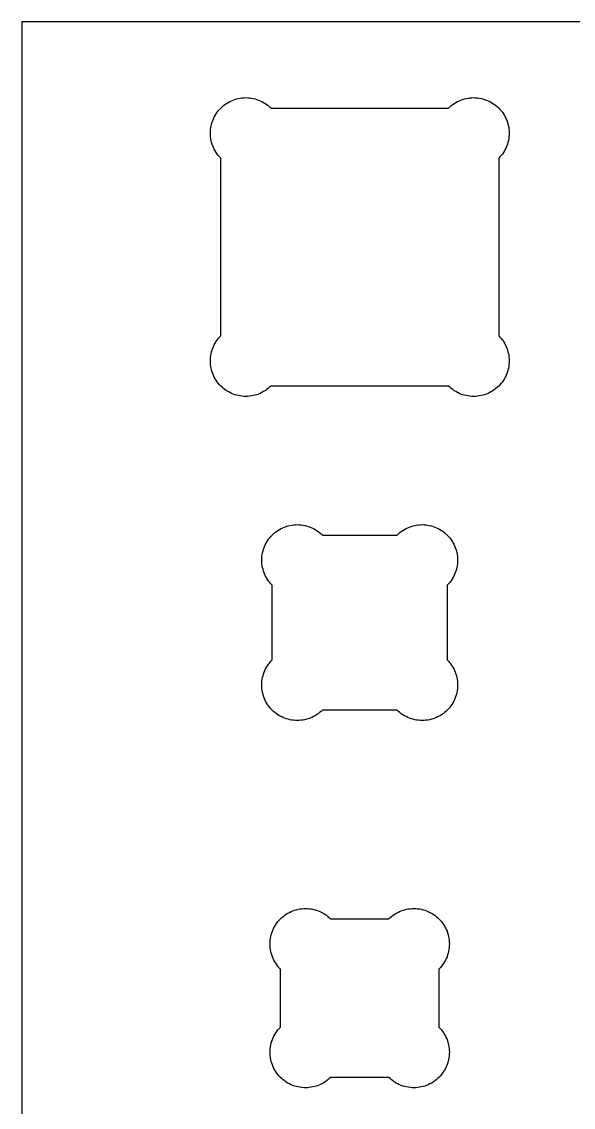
# Model space of a CAD drawing. Header units: metres. Extents: x 0 to 406, y 0 to 165.
# Drawn here: x 0 to 46.6, y 73.3 to 165.1 of the extents above; entities that cross this region are included whole.
import ezdxf

# ---------------------------------------------------------------- set-up
doc = ezdxf.new("R2010")
doc.units = ezdxf.units.M

msp = doc.modelspace()

# ---------------------------------------------------------------- linework, layer by layer
for p, q in [((406.4, 165.1), (0, 165.1)), ((0, 165.1), (0, 0)), ((16.825, 157.8), (16.9389, 157.908)), ((16.9389, 157.908), (17.0584, 158.01)), ((17.0584, 158.01), (17.183, 158.106)), ((17.183, 158.106), (17.3124, 158.195)), ((17.3124, 158.195), (17.4463, 158.277)), ((17.4463, 158.277), (17.5843, 158.352)), ((17.5843, 158.352), (17.7261, 158.419)), ((17.7261, 158.419), (17.8712, 158.479)), ((17.8712, 158.479), (18.0193, 158.532)), ((18.0193, 158.532), (18.1699, 158.576)), ((18.1699, 158.576), (18.3226, 158.613)), ((18.3226, 158.613), (18.477, 158.642)), ((18.477, 158.642), (18.6327, 158.662)), ((18.6327, 158.662), (18.7893, 158.675)), ((18.7893, 158.675), (18.9463, 158.679)), ((18.9463, 158.679), (19.1033, 158.675)), ((19.1033, 158.675), (19.2599, 158.662)), ((19.2599, 158.662), (19.4156, 158.642)), ((19.4156, 158.642), (19.5701, 158.613)), ((19.5701, 158.613), (19.7228, 158.576)), ((19.7228, 158.576), (19.8734, 158.532)), ((19.8734, 158.532), (20.0214, 158.479)), ((20.0214, 158.479), (20.1665, 158.419)), ((20.1665, 158.419), (20.3083, 158.352)), ((20.3083, 158.352), (20.4463, 158.277)), ((20.4463, 158.277), (20.5802, 158.195)), ((20.5802, 158.195), (20.7097, 158.106)), ((20.7097, 158.106), (20.8343, 158.01)), ((20.8343, 158.01), (20.9537, 157.908)), ((20.9537, 157.908), (21.0676, 157.8)), ((36.0824, 157.8), (36.1963, 157.908)), ((36.1963, 157.908), (36.3157, 158.01)), ((36.3157, 158.01), (36.4403, 158.106)), ((36.4403, 158.106), (36.5698, 158.195)), ((36.5698, 158.195), (36.7037, 158.277)), ((36.7037, 158.277), (36.8417, 158.352)), ((36.8417, 158.352), (36.9835, 158.419)), ((36.9835, 158.419), (37.1286, 158.479)), ((37.1286, 158.479), (37.2766, 158.532)), ((37.2766, 158.532), (37.4272, 158.576)), ((37.4272, 158.576), (37.5799, 158.613)), ((37.5799, 158.613), (37.7344, 158.642)), ((37.7344, 158.642), (37.8901, 158.662)), ((37.8901, 158.662), (38.0467, 158.675)), ((38.0467, 158.675), (38.2037, 158.679)), ((38.2037, 158.679), (38.3607, 158.675)), ((38.3607, 158.675), (38.5173, 158.662)), ((38.5173, 158.662), (38.673, 158.642)), ((38.673, 158.642), (38.8274, 158.613)), ((38.8274, 158.613), (38.9801, 158.576)), ((38.9801, 158.576), (39.1307, 158.532)), ((39.1307, 158.532), (39.2788, 158.479)), ((39.2788, 158.479), (39.4239, 158.419)), ((39.4239, 158.419), (39.5657, 158.352)), ((39.5657, 158.352), (39.7037, 158.277)), ((39.7037, 158.277), (39.8376, 158.195)), ((39.8376, 158.195), (39.967, 158.106)), ((39.967, 158.106), (40.0916, 158.01)), ((40.0916, 158.01), (40.2111, 157.908)), ((40.2111, 157.908), (40.325, 157.8)), ((16.2057, 156.899), (16.2733, 157.041)), ((16.2733, 157.041), (16.3482, 157.179)), ((16.3482, 157.179), (16.4303, 157.313)), ((16.4303, 157.313), (16.5193, 157.442)), ((16.5193, 157.442), (16.6149, 157.567)), ((16.6149, 157.567), (16.7169, 157.686)), ((16.7169, 157.686), (16.825, 157.8)), ((16.825, 157.8), (16.825, 157.8)), ((16.825, 157.8), (16.825, 157.8)), ((21.0676, 157.8), (36.0824, 157.8)), ((40.325, 157.8), (40.325, 157.8)), ((40.325, 157.8), (40.325, 157.8)), ((40.325, 157.8), (40.4331, 157.686)), ((40.4331, 157.686), (40.5351, 157.567)), ((40.5351, 157.567), (40.6307, 157.442)), ((40.6307, 157.442), (40.7197, 157.313)), ((40.7197, 157.313), (40.8018, 157.179)), ((40.8018, 157.179), (40.8767, 157.041)), ((40.8767, 157.041), (40.9443, 156.899)), ((15.9628, 155.992), (15.9833, 156.148)), ((15.9833, 156.148), (16.0119, 156.302)), ((16.0119, 156.302), (16.0485, 156.455)), ((16.0485, 156.455), (16.0932, 156.606)), ((16.0932, 156.606), (16.1456, 156.754)), ((16.1456, 156.754), (16.2057, 156.899)), ((40.9443, 156.899), (41.0044, 156.754)), ((41.0044, 156.754), (41.0568, 156.606)), ((41.0568, 156.606), (41.1015, 156.455)), ((41.1015, 156.455), (41.1381, 156.302)), ((41.1381, 156.302), (41.1667, 156.148)), ((41.1667, 156.148), (41.1872, 155.992)), ((15.9463, 155.679), (15.9504, 155.836)), ((15.9504, 155.522), (15.9463, 155.679)), ((15.9504, 155.836), (15.9628, 155.992)), ((15.9628, 155.365), (15.9504, 155.522)), ((15.9833, 155.209), (15.9628, 155.365)), ((16.0119, 155.055), (15.9833, 155.209)), ((41.1667, 155.209), (41.1381, 155.055)), ((41.1872, 155.365), (41.1667, 155.209)), ((41.1872, 155.992), (41.1996, 155.836)), ((41.1996, 155.522), (41.1872, 155.365)), ((41.1996, 155.836), (41.2037, 155.679)), ((41.2037, 155.679), (41.1996, 155.522)), ((16.0485, 154.902), (16.0119, 155.055)), ((16.0932, 154.752), (16.0485, 154.902)), ((16.1456, 154.604), (16.0932, 154.752)), ((16.2057, 154.458), (16.1456, 154.604)), ((16.2733, 154.317), (16.2057, 154.458)), ((16.3482, 154.179), (16.2733, 154.317)), ((40.8767, 154.317), (40.8018, 154.179)), ((40.9443, 154.458), (40.8767, 154.317)), ((41.0044, 154.604), (40.9443, 154.458)), ((41.0568, 154.752), (41.0044, 154.604)), ((41.1015, 154.902), (41.0568, 154.752)), ((41.1381, 155.055), (41.1015, 154.902)), ((16.4303, 154.045), (16.3482, 154.179)), ((16.5193, 153.915), (16.4303, 154.045)), ((16.6149, 153.791), (16.5193, 153.915)), ((16.7169, 153.671), (16.6149, 153.791)), ((16.825, 153.557), (16.7169, 153.671)), ((16.825, 138.543), (16.825, 153.557)), ((40.4331, 153.671), (40.325, 153.557)), ((40.325, 153.557), (40.325, 138.543)), ((40.5351, 153.791), (40.4331, 153.671)), ((40.6307, 153.915), (40.5351, 153.791)), ((40.7197, 154.045), (40.6307, 153.915)), ((40.8018, 154.179), (40.7197, 154.045)), ((16.2057, 137.642), (16.2733, 137.783)), ((16.2733, 137.783), (16.3482, 137.921)), ((16.3482, 137.921), (16.4303, 138.055)), ((16.4303, 138.055), (16.5193, 138.185)), ((16.5193, 138.185), (16.6149, 138.309)), ((16.6149, 138.309), (16.7169, 138.429)), ((16.7169, 138.429), (16.825, 138.543)), ((40.325, 138.543), (40.4331, 138.429)), ((40.4331, 138.429), (40.5351, 138.309)), ((40.5351, 138.309), (40.6307, 138.185)), ((40.6307, 138.185), (40.7197, 138.055)), ((40.7197, 138.055), (40.8018, 137.921)), ((40.8018, 137.921), (40.8767, 137.783)), ((40.8767, 137.783), (40.9443, 137.642)), ((15.9628, 136.735), (15.9833, 136.891)), ((15.9833, 136.891), (16.0119, 137.045)), ((16.0119, 137.045), (16.0485, 137.198)), ((16.0485, 137.198), (16.0932, 137.348)), ((16.0932, 137.348), (16.1456, 137.496)), ((16.1456, 137.496), (16.2057, 137.642)), ((40.9443, 137.642), (41.0044, 137.496)), ((41.0044, 137.496), (41.0568, 137.348)), ((41.0568, 137.348), (41.1015, 137.198)), ((41.1015, 137.198), (41.1381, 137.045)), ((41.1381, 137.045), (41.1667, 136.891)), ((41.1667, 136.891), (41.1872, 136.735)), ((15.9463, 136.421), (15.9504, 136.578)), ((15.9504, 136.264), (15.9463, 136.421)), ((15.9504, 136.578), (15.9628, 136.735)), ((15.9628, 136.108), (15.9504, 136.264)), ((15.9833, 135.952), (15.9628, 136.108)), ((16.0119, 135.798), (15.9833, 135.952)), ((41.1667, 135.952), (41.1381, 135.798)), ((41.1872, 136.108), (41.1667, 135.952)), ((41.1872, 136.735), (41.1996, 136.578)), ((41.1996, 136.264), (41.1872, 136.108)), ((41.1996, 136.578), (41.2037, 136.421)), ((41.2037, 136.421), (41.1996, 136.264)), ((16.0485, 135.645), (16.0119, 135.798)), ((16.0932, 135.494), (16.0485, 135.645)), ((16.1456, 135.346), (16.0932, 135.494)), ((16.2057, 135.201), (16.1456, 135.346)), ((16.2733, 135.059), (16.2057, 135.201)), ((16.3482, 134.921), (16.2733, 135.059)), ((16.4303, 134.787), (16.3482, 134.921)), ((40.8018, 134.921), (40.7197, 134.787)), ((40.8767, 135.059), (40.8018, 134.921)), ((40.9443, 135.201), (40.8767, 135.059)), ((41.0044, 135.346), (40.9443, 135.201)), ((41.0568, 135.494), (41.0044, 135.346)), ((41.1015, 135.645), (41.0568, 135.494)), ((41.1381, 135.798), (41.1015, 135.645)), ((16.5193, 134.658), (16.4303, 134.787)), ((16.6149, 134.533), (16.5193, 134.658)), ((16.7169, 134.414), (16.6149, 134.533)), ((16.825, 134.3), (16.7169, 134.414)), ((16.9389, 134.192), (16.825, 134.3)), ((16.825, 134.3), (16.825, 134.3)), ((16.825, 134.3), (16.825, 134.3)), ((17.0584, 134.09), (16.9389, 134.192)), ((17.183, 133.994), (17.0584, 134.09)), ((20.8343, 134.09), (20.7097, 133.994)), ((20.9537, 134.192), (20.8343, 134.09)), ((21.0676, 134.3), (20.9537, 134.192)), ((36.0824, 134.3), (21.0676, 134.3)), ((36.1963, 134.192), (36.0824, 134.3)), ((36.3157, 134.09), (36.1963, 134.192)), ((36.4403, 133.994), (36.3157, 134.09)), ((40.0916, 134.09), (39.967, 133.994)), ((40.2111, 134.192), (40.0916, 134.09)), ((40.325, 134.3), (40.2111, 134.192)), ((40.4331, 134.414), (40.325, 134.3)), ((40.325, 134.3), (40.325, 134.3)), ((40.325, 134.3), (40.325, 134.3)), ((40.5351, 134.533), (40.4331, 134.414)), ((40.6307, 134.658), (40.5351, 134.533)), ((40.7197, 134.787), (40.6307, 134.658)), ((17.3124, 133.905), (17.183, 133.994)), ((17.4463, 133.823), (17.3124, 133.905)), ((17.5843, 133.748), (17.4463, 133.823)), ((17.7261, 133.681), (17.5843, 133.748)), ((17.8712, 133.621), (17.7261, 133.681)), ((18.0193, 133.568), (17.8712, 133.621)), ((18.1699, 133.524), (18.0193, 133.568)), ((18.3226, 133.487), (18.1699, 133.524)), ((18.477, 133.458), (18.3226, 133.487)), ((18.6327, 133.438), (18.477, 133.458)), ((18.7893, 133.425), (18.6327, 133.438)), ((18.9463, 133.421), (18.7893, 133.425)), ((19.1033, 133.425), (18.9463, 133.421)), ((19.2599, 133.438), (19.1033, 133.425)), ((19.4156, 133.458), (19.2599, 133.438)), ((19.5701, 133.487), (19.4156, 133.458)), ((19.7228, 133.524), (19.5701, 133.487)), ((19.8734, 133.568), (19.7228, 133.524)), ((20.0214, 133.621), (19.8734, 133.568)), ((20.1665, 133.681), (20.0214, 133.621)), ((20.3083, 133.748), (20.1665, 133.681)), ((20.4463, 133.823), (20.3083, 133.748)), ((20.5802, 133.905), (20.4463, 133.823)), ((20.7097, 133.994), (20.5802, 133.905)), ((36.5698, 133.905), (36.4403, 133.994)), ((36.7037, 133.823), (36.5698, 133.905)), ((36.8417, 133.748), (36.7037, 133.823)), ((36.9835, 133.681), (36.8417, 133.748)), ((37.1286, 133.621), (36.9835, 133.681)), ((37.2766, 133.568), (37.1286, 133.621)), ((37.4272, 133.524), (37.2766, 133.568)), ((37.5799, 133.487), (37.4272, 133.524)), ((37.7344, 133.458), (37.5799, 133.487)), ((37.8901, 133.438), (37.7344, 133.458)), ((38.0467, 133.425), (37.8901, 133.438)), ((38.2037, 133.421), (38.0467, 133.425)), ((38.3607, 133.425), (38.2037, 133.421)), ((38.5173, 133.438), (38.3607, 133.425)), ((38.673, 133.458), (38.5173, 133.438)), ((38.8274, 133.487), (38.673, 133.458)), ((38.9801, 133.524), (38.8274, 133.487)), ((39.1307, 133.568), (38.9801, 133.524)), ((39.2788, 133.621), (39.1307, 133.568)), ((39.4239, 133.681), (39.2788, 133.621)), ((39.5657, 133.748), (39.4239, 133.681)), ((39.7037, 133.823), (39.5657, 133.748)), ((39.8376, 133.905), (39.7037, 133.823)), ((39.967, 133.994), (39.8376, 133.905)), ((21.533, 122.006), (21.6624, 122.095)), ((21.6624, 122.095), (21.7963, 122.177)), ((21.7963, 122.177), (21.9343, 122.252)), ((21.9343, 122.252), (22.0761, 122.319)), ((22.0761, 122.319), (22.2212, 122.379)), ((22.2212, 122.379), (22.3693, 122.432)), ((22.3693, 122.432), (22.5199, 122.476)), ((22.5199, 122.476), (22.6726, 122.513)), ((22.6726, 122.513), (22.827, 122.542)), ((22.827, 122.542), (22.9827, 122.562)), ((22.9827, 122.562), (23.1393, 122.575)), ((23.1393, 122.575), (23.2963, 122.579)), ((23.2963, 122.579), (23.4533, 122.575)), ((23.4533, 122.575), (23.6099, 122.562)), ((23.6099, 122.562), (23.7656, 122.542)), ((23.7656, 122.542), (23.9201, 122.513)), ((23.9201, 122.513), (24.0728, 122.476)), ((24.0728, 122.476), (24.2234, 122.432)), ((24.2234, 122.432), (24.3714, 122.379)), ((24.3714, 122.379), (24.5165, 122.319)), ((24.5165, 122.319), (24.6583, 122.252)), ((24.6583, 122.252), (24.7963, 122.177)), ((24.7963, 122.177), (24.9302, 122.095)), ((24.9302, 122.095), (25.0597, 122.006)), ((32.0903, 122.006), (32.2198, 122.095)), ((32.2198, 122.095), (32.3537, 122.177)), ((32.3537, 122.177), (32.4917, 122.252)), ((32.4917, 122.252), (32.6335, 122.319)), ((32.6335, 122.319), (32.7786, 122.379)), ((32.7786, 122.379), (32.9266, 122.432)), ((32.9266, 122.432), (33.0772, 122.476)), ((33.0772, 122.476), (33.2299, 122.513)), ((33.2299, 122.513), (33.3844, 122.542)), ((33.3844, 122.542), (33.5401, 122.562)), ((33.5401, 122.562), (33.6967, 122.575)), ((33.6967, 122.575), (33.8537, 122.579)), ((33.8537, 122.579), (34.0107, 122.575)), ((34.0107, 122.575), (34.1673, 122.562)), ((34.1673, 122.562), (34.323, 122.542)), ((34.323, 122.542), (34.4774, 122.513)), ((34.4774, 122.513), (34.6301, 122.476)), ((34.6301, 122.476), (34.7807, 122.432)), ((34.7807, 122.432), (34.9288, 122.379)), ((34.9288, 122.379), (35.0739, 122.319)), ((35.0739, 122.319), (35.2157, 122.252)), ((35.2157, 122.252), (35.3537, 122.177)), ((35.3537, 122.177), (35.4876, 122.095)), ((35.4876, 122.095), (35.617, 122.006)), ((20.6982, 121.079), (20.7803, 121.213)), ((20.7803, 121.213), (20.8693, 121.342)), ((20.8693, 121.342), (20.9649, 121.467)), ((20.9649, 121.467), (21.0669, 121.586)), ((21.0669, 121.586), (21.175, 121.7)), ((21.175, 121.7), (21.2889, 121.808)), ((21.2889, 121.808), (21.4084, 121.91)), ((21.4084, 121.91), (21.533, 122.006)), ((25.0597, 122.006), (25.1843, 121.91)), ((25.1843, 121.91), (25.3037, 121.808)), ((25.3037, 121.808), (25.4176, 121.7)), ((25.4176, 121.7), (31.7324, 121.7)), ((31.7324, 121.7), (31.8463, 121.808)), ((31.8463, 121.808), (31.9657, 121.91)), ((31.9657, 121.91), (32.0903, 122.006)), ((35.617, 122.006), (35.7416, 121.91)), ((35.7416, 121.91), (35.8611, 121.808)), ((35.8611, 121.808), (35.975, 121.7)), ((35.975, 121.7), (36.0831, 121.586)), ((36.0831, 121.586), (36.1851, 121.467)), ((36.1851, 121.467), (36.2807, 121.342)), ((36.2807, 121.342), (36.3697, 121.213)), ((36.3697, 121.213), (36.4518, 121.079)), ((20.3619, 120.202), (20.3985, 120.355)), ((20.3985, 120.355), (20.4432, 120.506)), ((20.4432, 120.506), (20.4956, 120.654)), ((20.4956, 120.654), (20.5557, 120.799)), ((20.5557, 120.799), (20.6233, 120.941)), ((20.6233, 120.941), (20.6982, 121.079)), ((36.4518, 121.079), (36.5267, 120.941)), ((36.5267, 120.941), (36.5943, 120.799)), ((36.5943, 120.799), (36.6544, 120.654)), ((36.6544, 120.654), (36.7068, 120.506)), ((36.7068, 120.506), (36.7515, 120.355)), ((36.7515, 120.355), (36.7881, 120.202)), ((20.2963, 119.579), (20.3004, 119.736)), ((20.3004, 119.422), (20.2963, 119.579)), ((20.3004, 119.736), (20.3128, 119.892)), ((20.3128, 119.265), (20.3004, 119.422)), ((20.3128, 119.892), (20.3333, 120.048)), ((20.3333, 120.048), (20.3619, 120.202)), ((36.7881, 120.202), (36.8167, 120.048)), ((36.8167, 120.048), (36.8372, 119.892)), ((36.8372, 119.892), (36.8496, 119.736)), ((36.8496, 119.422), (36.8372, 119.265)), ((36.8496, 119.736), (36.8537, 119.579)), ((36.8537, 119.579), (36.8496, 119.422)), ((20.3333, 119.109), (20.3128, 119.265)), ((20.3619, 118.955), (20.3333, 119.109)), ((20.3985, 118.802), (20.3619, 118.955)), ((20.4432, 118.652), (20.3985, 118.802)), ((20.4956, 118.504), (20.4432, 118.652)), ((20.5557, 118.358), (20.4956, 118.504)), ((36.6544, 118.504), (36.5943, 118.358)), ((36.7068, 118.652), (36.6544, 118.504)), ((36.7515, 118.802), (36.7068, 118.652)), ((36.7881, 118.955), (36.7515, 118.802)), ((36.8167, 119.109), (36.7881, 118.955)), ((36.8372, 119.265), (36.8167, 119.109)), ((20.6233, 118.217), (20.5557, 118.358)), ((20.6982, 118.079), (20.6233, 118.217)), ((20.7803, 117.945), (20.6982, 118.079)), ((20.8693, 117.815), (20.7803, 117.945)), ((20.9649, 117.691), (20.8693, 117.815)), ((21.0669, 117.571), (20.9649, 117.691)), ((21.175, 117.457), (21.0669, 117.571)), ((36.0831, 117.571), (35.975, 117.457)), ((36.1851, 117.691), (36.0831, 117.571)), ((36.2807, 117.815), (36.1851, 117.691)), ((36.3697, 117.945), (36.2807, 117.815)), ((36.4518, 118.079), (36.3697, 117.945)), ((36.5267, 118.217), (36.4518, 118.079)), ((36.5943, 118.358), (36.5267, 118.217)), ((21.175, 111.143), (21.175, 117.457)), ((35.975, 117.457), (35.975, 111.143)), ((21.0669, 111.029), (21.175, 111.143)), ((35.975, 111.143), (36.0831, 111.029)), ((20.4956, 110.096), (20.5557, 110.242)), ((20.5557, 110.242), (20.6233, 110.383)), ((20.6233, 110.383), (20.6982, 110.521)), ((20.6982, 110.521), (20.7803, 110.655)), ((20.7803, 110.655), (20.8693, 110.785)), ((20.8693, 110.785), (20.9649, 110.909)), ((20.9649, 110.909), (21.0669, 111.029)), ((36.0831, 111.029), (36.1851, 110.909)), ((36.1851, 110.909), (36.2807, 110.785)), ((36.2807, 110.785), (36.3697, 110.655)), ((36.3697, 110.655), (36.4518, 110.521)), ((36.4518, 110.521), (36.5267, 110.383)), ((36.5267, 110.383), (36.5943, 110.242)), ((36.5943, 110.242), (36.6544, 110.096)), ((20.3004, 109.178), (20.3128, 109.335)), ((20.3128, 109.335), (20.3333, 109.491)), ((20.3333, 109.491), (20.3619, 109.645)), ((20.3619, 109.645), (20.3985, 109.798)), ((20.3985, 109.798), (20.4432, 109.948)), ((20.4432, 109.948), (20.4956, 110.096)), ((36.6544, 110.096), (36.7068, 109.948)), ((36.7068, 109.948), (36.7515, 109.798)), ((36.7515, 109.798), (36.7881, 109.645)), ((36.7881, 109.645), (36.8167, 109.491)), ((36.8167, 109.491), (36.8372, 109.335)), ((36.8372, 109.335), (36.8496, 109.178)), ((20.2963, 109.021), (20.3004, 109.178)), ((20.3004, 108.864), (20.2963, 109.021)), ((20.3128, 108.708), (20.3004, 108.864)), ((20.3333, 108.552), (20.3128, 108.708)), ((20.3619, 108.398), (20.3333, 108.552)), ((20.3985, 108.245), (20.3619, 108.398)), ((36.7881, 108.398), (36.7515, 108.245)), ((36.8167, 108.552), (36.7881, 108.398)), ((36.8372, 108.708), (36.8167, 108.552)), ((36.8496, 108.864), (36.8372, 108.708)), ((36.8496, 109.178), (36.8537, 109.021)), ((36.8537, 109.021), (36.8496, 108.864)), ((20.4432, 108.094), (20.3985, 108.245)), ((20.4956, 107.946), (20.4432, 108.094)), ((20.5557, 107.801), (20.4956, 107.946)), ((20.6233, 107.659), (20.5557, 107.801)), ((20.6982, 107.521), (20.6233, 107.659)), ((20.7803, 107.387), (20.6982, 107.521)), ((20.8693, 107.258), (20.7803, 107.387)), ((36.3697, 107.387), (36.2807, 107.258)), ((36.4518, 107.521), (36.3697, 107.387)), ((36.5267, 107.659), (36.4518, 107.521)), ((36.5943, 107.801), (36.5267, 107.659)), ((36.6544, 107.946), (36.5943, 107.801)), ((36.7068, 108.094), (36.6544, 107.946)), ((36.7515, 108.245), (36.7068, 108.094)), ((20.9649, 107.133), (20.8693, 107.258)), ((21.0669, 107.014), (20.9649, 107.133)), ((21.175, 106.9), (21.0669, 107.014)), ((21.2889, 106.792), (21.175, 106.9)), ((21.4084, 106.69), (21.2889, 106.792)), ((21.533, 106.594), (21.4084, 106.69)), ((21.6624, 106.505), (21.533, 106.594)), ((21.7963, 106.423), (21.6624, 106.505)), ((24.9302, 106.505), (24.7963, 106.423)), ((25.0597, 106.594), (24.9302, 106.505)), ((25.1843, 106.69), (25.0597, 106.594)), ((25.3037, 106.792), (25.1843, 106.69)), ((25.4176, 106.9), (25.3037, 106.792)), ((31.7324, 106.9), (25.4176, 106.9)), ((31.8463, 106.792), (31.7324, 106.9)), ((31.9657, 106.69), (31.8463, 106.792)), ((32.0903, 106.594), (31.9657, 106.69)), ((32.2198, 106.505), (32.0903, 106.594)), ((32.3537, 106.423), (32.2198, 106.505)), ((35.4876, 106.505), (35.3537, 106.423)), ((35.617, 106.594), (35.4876, 106.505)), ((35.7416, 106.69), (35.617, 106.594)), ((35.8611, 106.792), (35.7416, 106.69)), ((35.975, 106.9), (35.8611, 106.792)), ((36.0831, 107.014), (35.975, 106.9)), ((36.1851, 107.133), (36.0831, 107.014)), ((36.2807, 107.258), (36.1851, 107.133)), ((21.9343, 106.348), (21.7963, 106.423)), ((22.0761, 106.281), (21.9343, 106.348)), ((22.2212, 106.221), (22.0761, 106.281)), ((22.3693, 106.168), (22.2212, 106.221)), ((22.5199, 106.124), (22.3693, 106.168)), ((22.6726, 106.087), (22.5199, 106.124)), ((22.827, 106.058), (22.6726, 106.087)), ((22.9827, 106.038), (22.827, 106.058)), ((23.1393, 106.025), (22.9827, 106.038)), ((23.2963, 106.021), (23.1393, 106.025)), ((23.4533, 106.025), (23.2963, 106.021)), ((23.6099, 106.038), (23.4533, 106.025)), ((23.7656, 106.058), (23.6099, 106.038)), ((23.9201, 106.087), (23.7656, 106.058)), ((24.0728, 106.124), (23.9201, 106.087)), ((24.2234, 106.168), (24.0728, 106.124)), ((24.3714, 106.221), (24.2234, 106.168)), ((24.5165, 106.281), (24.3714, 106.221)), ((24.6583, 106.348), (24.5165, 106.281)), ((24.7963, 106.423), (24.6583, 106.348)), ((32.4917, 106.348), (32.3537, 106.423)), ((32.6335, 106.281), (32.4917, 106.348)), ((32.7786, 106.221), (32.6335, 106.281)), ((32.9266, 106.168), (32.7786, 106.221)), ((33.0772, 106.124), (32.9266, 106.168)), ((33.2299, 106.087), (33.0772, 106.124)), ((33.3844, 106.058), (33.2299, 106.087)), ((33.5401, 106.038), (33.3844, 106.058)), ((33.6967, 106.025), (33.5401, 106.038)), ((33.8537, 106.021), (33.6967, 106.025)), ((34.0107, 106.025), (33.8537, 106.021)), ((34.1673, 106.038), (34.0107, 106.025)), ((34.323, 106.058), (34.1673, 106.038)), ((34.4774, 106.087), (34.323, 106.058)), ((34.6301, 106.124), (34.4774, 106.087)), ((34.7807, 106.168), (34.6301, 106.124)), ((34.9288, 106.221), (34.7807, 106.168)), ((35.0739, 106.281), (34.9288, 106.221)), ((35.2157, 106.348), (35.0739, 106.281)), ((35.3537, 106.423), (35.2157, 106.348)), ((22.9212, 89.9294), (23.0693, 89.9818)), ((23.0693, 89.9818), (23.2199, 90.0265)), ((23.2199, 90.0265), (23.3726, 90.0631)), ((23.3726, 90.0631), (23.527, 90.0917)), ((23.527, 90.0917), (23.6827, 90.1122)), ((23.6827, 90.1122), (23.8393, 90.1246)), ((23.8393, 90.1246), (23.9963, 90.1287)), ((23.9963, 90.1287), (24.1533, 90.1246)), ((24.1533, 90.1246), (24.3099, 90.1122)), ((24.3099, 90.1122), (24.4656, 90.0917)), ((24.4656, 90.0917), (24.6201, 90.0631)), ((24.6201, 90.0631), (24.7728, 90.0265)), ((24.7728, 90.0265), (24.9234, 89.9818)), ((24.9234, 89.9818), (25.0714, 89.9294)), ((32.0786, 89.9294), (32.2266, 89.9818)), ((32.2266, 89.9818), (32.3772, 90.0265)), ((32.3772, 90.0265), (32.5299, 90.0631)), ((32.5299, 90.0631), (32.6844, 90.0917)), ((32.6844, 90.0917), (32.8401, 90.1122)), ((32.8401, 90.1122), (32.9967, 90.1246)), ((32.9967, 90.1246), (33.1537, 90.1287)), ((33.1537, 90.1287), (33.3107, 90.1246)), ((33.3107, 90.1246), (33.4673, 90.1122)), ((33.4673, 90.1122), (33.623, 90.0917)), ((33.623, 90.0917), (33.7774, 90.0631)), ((33.7774, 90.0631), (33.9301, 90.0265)), ((33.9301, 90.0265), (34.0807, 89.9818)), ((34.0807, 89.9818), (34.2288, 89.9294)), ((21.6649, 89.0166), (21.7669, 89.1361)), ((21.7669, 89.1361), (21.875, 89.25)), ((21.875, 89.25), (21.9889, 89.3581)), ((21.9889, 89.3581), (22.1084, 89.4601)), ((22.1084, 89.4601), (22.233, 89.5557)), ((22.233, 89.5557), (22.3624, 89.6447)), ((22.3624, 89.6447), (22.4963, 89.7268)), ((22.4963, 89.7268), (22.6343, 89.8017)), ((22.6343, 89.8017), (22.7761, 89.8693)), ((22.7761, 89.8693), (22.9212, 89.9294)), ((25.0714, 89.9294), (25.2165, 89.8693)), ((25.2165, 89.8693), (25.3583, 89.8017)), ((25.3583, 89.8017), (25.4963, 89.7268)), ((25.4963, 89.7268), (25.6302, 89.6447)), ((25.6302, 89.6447), (25.7597, 89.5557)), ((25.7597, 89.5557), (25.8843, 89.4601)), ((25.8843, 89.4601), (26.0037, 89.3581)), ((26.0037, 89.3581), (26.1176, 89.25)), ((26.1176, 89.25), (31.0324, 89.25)), ((31.0324, 89.25), (31.1463, 89.3581)), ((31.1463, 89.3581), (31.2657, 89.4601)), ((31.2657, 89.4601), (31.3903, 89.5557)), ((31.3903, 89.5557), (31.5198, 89.6447)), ((31.5198, 89.6447), (31.6537, 89.7268)), ((31.6537, 89.7268), (31.7917, 89.8017)), ((31.7917, 89.8017), (31.9335, 89.8693)), ((31.9335, 89.8693), (32.0786, 89.9294)), ((34.2288, 89.9294), (34.3739, 89.8693)), ((34.3739, 89.8693), (34.5157, 89.8017)), ((34.5157, 89.8017), (34.6537, 89.7268)), ((34.6537, 89.7268), (34.7876, 89.6447)), ((34.7876, 89.6447), (34.917, 89.5557)), ((34.917, 89.5557), (35.0416, 89.4601)), ((35.0416, 89.4601), (35.1611, 89.3581)), ((35.1611, 89.3581), (35.275, 89.25)), ((35.275, 89.25), (35.3831, 89.1361)), ((35.3831, 89.1361), (35.4851, 89.0166)), ((21.1432, 88.0557), (21.1956, 88.2038)), ((21.1956, 88.2038), (21.2557, 88.3489)), ((21.2557, 88.3489), (21.3233, 88.4907)), ((21.3233, 88.4907), (21.3982, 88.6287)), ((21.3982, 88.6287), (21.4803, 88.7626)), ((21.4803, 88.7626), (21.5693, 88.892)), ((21.5693, 88.892), (21.6649, 89.0166)), ((35.4851, 89.0166), (35.5807, 88.892)), ((35.5807, 88.892), (35.6697, 88.7626)), ((35.6697, 88.7626), (35.7518, 88.6287)), ((35.7518, 88.6287), (35.8267, 88.4907)), ((35.8267, 88.4907), (35.8943, 88.3489)), ((35.8943, 88.3489), (35.9544, 88.2038)), ((35.9544, 88.2038), (36.0068, 88.0557)), ((20.9963, 87.1287), (21.0004, 87.2857)), ((21.0004, 87.2857), (21.0128, 87.4423)), ((21.0128, 87.4423), (21.0333, 87.598)), ((21.0333, 87.598), (21.0619, 87.7524)), ((21.0619, 87.7524), (21.0985, 87.9051)), ((21.0985, 87.9051), (21.1432, 88.0557)), ((36.0068, 88.0557), (36.0515, 87.9051)), ((36.0515, 87.9051), (36.0881, 87.7524)), ((36.0881, 87.7524), (36.1167, 87.598)), ((36.1167, 87.598), (36.1372, 87.4423)), ((36.1372, 87.4423), (36.1496, 87.2857)), ((36.1496, 87.2857), (36.1537, 87.1287)), ((21.0004, 86.9717), (20.9963, 87.1287)), ((21.0128, 86.8151), (21.0004, 86.9717)), ((21.0333, 86.6594), (21.0128, 86.8151)), ((21.0619, 86.5049), (21.0333, 86.6594)), ((21.0985, 86.3522), (21.0619, 86.5049)), ((21.1432, 86.2016), (21.0985, 86.3522)), ((36.0515, 86.3522), (36.0068, 86.2016)), ((36.0881, 86.5049), (36.0515, 86.3522)), ((36.1167, 86.6594), (36.0881, 86.5049)), ((36.1372, 86.8151), (36.1167, 86.6594)), ((36.1496, 86.9717), (36.1372, 86.8151)), ((36.1537, 87.1287), (36.1496, 86.9717)), ((21.1956, 86.0536), (21.1432, 86.2016)), ((21.2557, 85.9085), (21.1956, 86.0536)), ((21.3233, 85.7667), (21.2557, 85.9085)), ((21.3982, 85.6287), (21.3233, 85.7667)), ((21.4803, 85.4948), (21.3982, 85.6287)), ((21.5693, 85.3653), (21.4803, 85.4948)), ((21.6649, 85.2407), (21.5693, 85.3653)), ((35.5807, 85.3653), (35.4851, 85.2407)), ((35.6697, 85.4948), (35.5807, 85.3653)), ((35.7518, 85.6287), (35.6697, 85.4948)), ((35.8267, 85.7667), (35.7518, 85.6287)), ((35.8943, 85.9085), (35.8267, 85.7667)), ((35.9544, 86.0536), (35.8943, 85.9085)), ((36.0068, 86.2016), (35.9544, 86.0536)), ((21.7669, 85.1213), (21.6649, 85.2407)), ((21.875, 85.0074), (21.7669, 85.1213)), ((21.875, 80.0926), (21.875, 85.0074)), ((35.3831, 85.1213), (35.275, 85.0074)), ((35.275, 85.0074), (35.275, 80.0926)), ((35.4851, 85.2407), (35.3831, 85.1213)), ((21.5693, 79.7347), (21.6649, 79.8593)), ((21.6649, 79.8593), (21.7669, 79.9787)), ((21.7669, 79.9787), (21.875, 80.0926)), ((35.275, 80.0926), (35.3831, 79.9787)), ((35.3831, 79.9787), (35.4851, 79.8593)), ((35.4851, 79.8593), (35.5807, 79.7347)), ((21.1432, 78.8984), (21.1956, 79.0464)), ((21.1956, 79.0464), (21.2557, 79.1915)), ((21.2557, 79.1915), (21.3233, 79.3333)), ((21.3233, 79.3333), (21.3982, 79.4713)), ((21.3982, 79.4713), (21.4803, 79.6052)), ((21.4803, 79.6052), (21.5693, 79.7347)), ((35.5807, 79.7347), (35.6697, 79.6052)), ((35.6697, 79.6052), (35.7518, 79.4713)), ((35.7518, 79.4713), (35.8267, 79.3333)), ((35.8267, 79.3333), (35.8943, 79.1915)), ((35.8943, 79.1915), (35.9544, 79.0464)), ((35.9544, 79.0464), (36.0068, 78.8984)), ((20.9963, 77.9713), (21.0004, 78.1283)), ((21.0004, 78.1283), (21.0128, 78.2849)), ((21.0128, 78.2849), (21.0333, 78.4406)), ((21.0333, 78.4406), (21.0619, 78.5951)), ((21.0619, 78.5951), (21.0985, 78.7478)), ((21.0985, 78.7478), (21.1432, 78.8984)), ((36.0068, 78.8984), (36.0515, 78.7478)), ((36.0515, 78.7478), (36.0881, 78.5951)), ((36.0881, 78.5951), (36.1167, 78.4406)), ((36.1167, 78.4406), (36.1372, 78.2849)), ((36.1372, 78.2849), (36.1496, 78.1283)), ((36.1496, 78.1283), (36.1537, 77.9713)), ((21.0004, 77.8143), (20.9963, 77.9713)), ((21.0128, 77.6577), (21.0004, 77.8143)), ((21.0333, 77.502), (21.0128, 77.6577)), ((21.0619, 77.3476), (21.0333, 77.502)), ((21.0985, 77.1949), (21.0619, 77.3476)), ((21.1432, 77.0443), (21.0985, 77.1949)), ((36.0515, 77.1949), (36.0068, 77.0443)), ((36.0881, 77.3476), (36.0515, 77.1949)), ((36.1167, 77.502), (36.0881, 77.3476)), ((36.1372, 77.6577), (36.1167, 77.502)), ((36.1496, 77.8143), (36.1372, 77.6577)), ((36.1537, 77.9713), (36.1496, 77.8143)), ((21.1956, 76.8962), (21.1432, 77.0443)), ((21.2557, 76.7511), (21.1956, 76.8962)), ((21.3233, 76.6093), (21.2557, 76.7511)), ((21.3982, 76.4713), (21.3233, 76.6093)), ((21.4803, 76.3374), (21.3982, 76.4713)), ((21.5693, 76.208), (21.4803, 76.3374)), ((21.6649, 76.0834), (21.5693, 76.208)), ((35.5807, 76.208), (35.4851, 76.0834)), ((35.6697, 76.3374), (35.5807, 76.208)), ((35.7518, 76.4713), (35.6697, 76.3374)), ((35.8267, 76.6093), (35.7518, 76.4713)), ((35.8943, 76.7511), (35.8267, 76.6093)), ((35.9544, 76.8962), (35.8943, 76.7511)), ((36.0068, 77.0443), (35.9544, 76.8962)), ((21.7669, 75.9639), (21.6649, 76.0834)), ((21.875, 75.85), (21.7669, 75.9639)), ((21.9889, 75.7419), (21.875, 75.85)), ((22.1084, 75.6399), (21.9889, 75.7419)), ((22.233, 75.5443), (22.1084, 75.6399)), ((22.3624, 75.4553), (22.233, 75.5443)), ((22.4963, 75.3732), (22.3624, 75.4553)), ((22.6343, 75.2983), (22.4963, 75.3732)), ((22.7761, 75.2307), (22.6343, 75.2983)), ((25.3583, 75.2983), (25.2165, 75.2307)), ((25.4963, 75.3732), (25.3583, 75.2983)), ((25.6302, 75.4553), (25.4963, 75.3732)), ((25.7597, 75.5443), (25.6302, 75.4553)), ((25.8843, 75.6399), (25.7597, 75.5443)), ((26.0037, 75.7419), (25.8843, 75.6399)), ((26.1176, 75.85), (26.0037, 75.7419)), ((31.0324, 75.85), (26.1176, 75.85)), ((31.1463, 75.7419), (31.0324, 75.85)), ((31.2657, 75.6399), (31.1463, 75.7419)), ((31.3903, 75.5443), (31.2657, 75.6399)), ((31.5198, 75.4553), (31.3903, 75.5443)), ((31.6537, 75.3732), (31.5198, 75.4553)), ((31.7917, 75.2983), (31.6537, 75.3732)), ((31.9335, 75.2307), (31.7917, 75.2983)), ((34.5157, 75.2983), (34.3739, 75.2307)), ((34.6537, 75.3732), (34.5157, 75.2983)), ((34.7876, 75.4553), (34.6537, 75.3732)), ((34.917, 75.5443), (34.7876, 75.4553)), ((35.0416, 75.6399), (34.917, 75.5443)), ((35.1611, 75.7419), (35.0416, 75.6399)), ((35.275, 75.85), (35.1611, 75.7419)), ((35.3831, 75.9639), (35.275, 75.85)), ((35.4851, 76.0834), (35.3831, 75.9639)), ((22.9212, 75.1706), (22.7761, 75.2307)), ((23.0693, 75.1182), (22.9212, 75.1706)), ((23.2199, 75.0735), (23.0693, 75.1182)), ((23.3726, 75.0369), (23.2199, 75.0735)), ((23.527, 75.0083), (23.3726, 75.0369)), ((23.6827, 74.9878), (23.527, 75.0083)), ((23.8393, 74.9754), (23.6827, 74.9878)), ((23.9963, 74.9713), (23.8393, 74.9754)), ((24.1533, 74.9754), (23.9963, 74.9713)), ((24.3099, 74.9878), (24.1533, 74.9754)), ((24.4656, 75.0083), (24.3099, 74.9878)), ((24.6201, 75.0369), (24.4656, 75.0083)), ((24.7728, 75.0735), (24.6201, 75.0369)), ((24.9234, 75.1182), (24.7728, 75.0735)), ((25.0714, 75.1706), (24.9234, 75.1182)), ((25.2165, 75.2307), (25.0714, 75.1706)), ((32.0786, 75.1706), (31.9335, 75.2307)), ((32.2266, 75.1182), (32.0786, 75.1706)), ((32.3772, 75.0735), (32.2266, 75.1182)), ((32.5299, 75.0369), (32.3772, 75.0735)), ((32.6844, 75.0083), (32.5299, 75.0369)), ((32.8401, 74.9878), (32.6844, 75.0083)), ((32.9967, 74.9754), (32.8401, 74.9878)), ((33.1537, 74.9713), (32.9967, 74.9754)), ((33.3107, 74.9754), (33.1537, 74.9713)), ((33.4673, 74.9878), (33.3107, 74.9754)), ((33.623, 75.0083), (33.4673, 74.9878)), ((33.7774, 75.0369), (33.623, 75.0083)), ((33.9301, 75.0735), (33.7774, 75.0369)), ((34.0807, 75.1182), (33.9301, 75.0735)), ((34.2288, 75.1706), (34.0807, 75.1182)), ((34.3739, 75.2307), (34.2288, 75.1706))]:
    msp.add_line(p, q)

doc.saveas('drawing.dxf')
